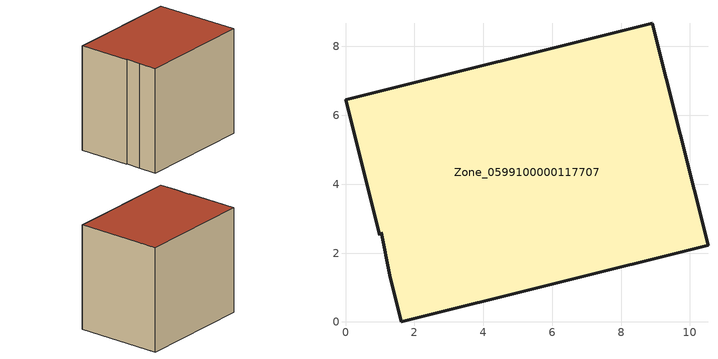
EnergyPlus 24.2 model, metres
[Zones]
Zone_0599100000117707
 floor ground (C_G): 1.28,1.36 1.04,2.61 0.99,2.52 0,6.46 8.9,8.68 10.52,2.23 1.62,0 z0
 wall outside (C_F): 10.52,2.23 8.9,8.68 0,6.46 0.99,2.52 1.04,2.61 1.28,1.36 1.62,0 10.52,2.23 z0:8.19
 roof outside (C_R): 1.04,2.61 1.28,1.36 1.62,0 10.52,2.23 8.9,8.68 0,6.46 0.99,2.52 z8.19
[BUILDING]
Pand.0599100000117707: North Axis=0; Terrain=City; Loads Convergence Tolerance Value=0.04; Temperature Convergence Tolerance Value=0.4; Solar Distribution=FullExterior; Maximum Number of Warmup Days=25; Minimum Number of Warmup Days=1
[Site:Location]
Rotterdam.The.Hague.AP_ZH_NLD Design_Conditions: Latitude=51.96; Longitude=4.45; Time Zone=1; Elevation=-4.5
[SITE:GROUNDTEMPERATURE:BUILDINGSURFACE]
18, 18, 18, 18, 18, 18, 18, 18, 18, 18, 18, 18
[MATERIAL] Thermal Absorptance=0.9; Solar Absorptance=0.7; Visible Absorptance=0.7
Name | Roughness | Thickness | Conductivity | Density | Specific Heat
G.TC.1946-1964 | MediumSmooth | 0.15 | 1 | 540 | 1210
F.TC.1946-1964 | Rough | 0.3 | 0.857143 | 1920 | 840
R.TC.1946-1964 | MediumRough | 0.2 | 0.235294 | 1500 | 1000
[CONSTRUCTION]
C_G: G.TC.1946-1964
C_F: F.TC.1946-1964
C_R: R.TC.1946-1964
[ZONE]
Zone_0599100000117707: Type=1; Multiplier=1; Ceiling Height=Autocalculate; Volume=Autocalculate; Floor Area=autocalculate; Part of Total Floor Area=Yes
[ZONEINFILTRATION:DESIGNFLOWRATE]
Infil_Zone_0599100000117707: Zone or ZoneList or Space or SpaceList=Zone_0599100000117707; Schedule=AlwaysOn; Design Flow Rate Calculation Method=Flow/Area; Flow Rate per Floor Area=0.003; Constant Term Coefficient=1; Temperature Term Coefficient=0; Velocity Term Coefficient=0; Velocity Squared Term Coefficient=0
[HVACTEMPLATE:ZONE:IDEALLOADSAIRSYSTEM]
Zone_0599100000117707: Maximum Heating Supply Air Temperature=50; Minimum Cooling Supply Air Temperature=13; Maximum Heating Supply Air Humidity Ratio=0.0156; Minimum Cooling Supply Air Humidity Ratio=0.0077; Heating Limit=NoLimit; Cooling Limit=NoLimit; Dehumidification Control Type=ConstantSensibleHeatRatio; Cooling Sensible Heat Ratio=0.7; Dehumidification Setpoint=60; Humidification Control Type=None; Humidification Setpoint=30; Outdoor Air Method=None; Outdoor Air Flow Rate per Person=0.00944; Outdoor Air Flow Rate per Zone Floor Area=0; Outdoor Air Flow Rate per Zone=0; Demand Controlled Ventilation Type=None; Outdoor Air Economizer Type=NoEconomizer; Heat Recovery Type=None; Sensible Heat Recovery Effectiveness=0.7; Latent Heat Recovery Effectiveness=0.65
[ZONECONTROL:THERMOSTAT]
ThermostatControl_Zone_0599100000117707: Zone or ZoneList=Zone_0599100000117707; Control Type Schedule=DualSetpointControlType; Control 1=Thermostat_Zone_0599100000117707; Temperature Difference Between Cutout And Setpoint=0
[THERMOSTATSETPOINT:DUALSETPOINT]
Thermostat_Zone_0599100000117707: Heating Setpoint Temperature Schedule=HeatingSetpoint_Zone_0599100000117707; Cooling Setpoint Temperature Schedule=CoolingSetpoint_Zone_0599100000117707
[SCHEDULE:COMPACT]
HeatingSetpoint_Zone_0599100000117707: Through: 12/31, For: AllDays, Until: 24:00, 21
CoolingSetpoint_Zone_0599100000117707: Through: 12/31, For: AllDays, Until: 24:00, 24
DualSetpointControlType: Through: 12/31, For: AllDays, Until: 24:00, 4
AlwaysOn: Through: 12/31, For: AllDays, Until: 24:00, 1
